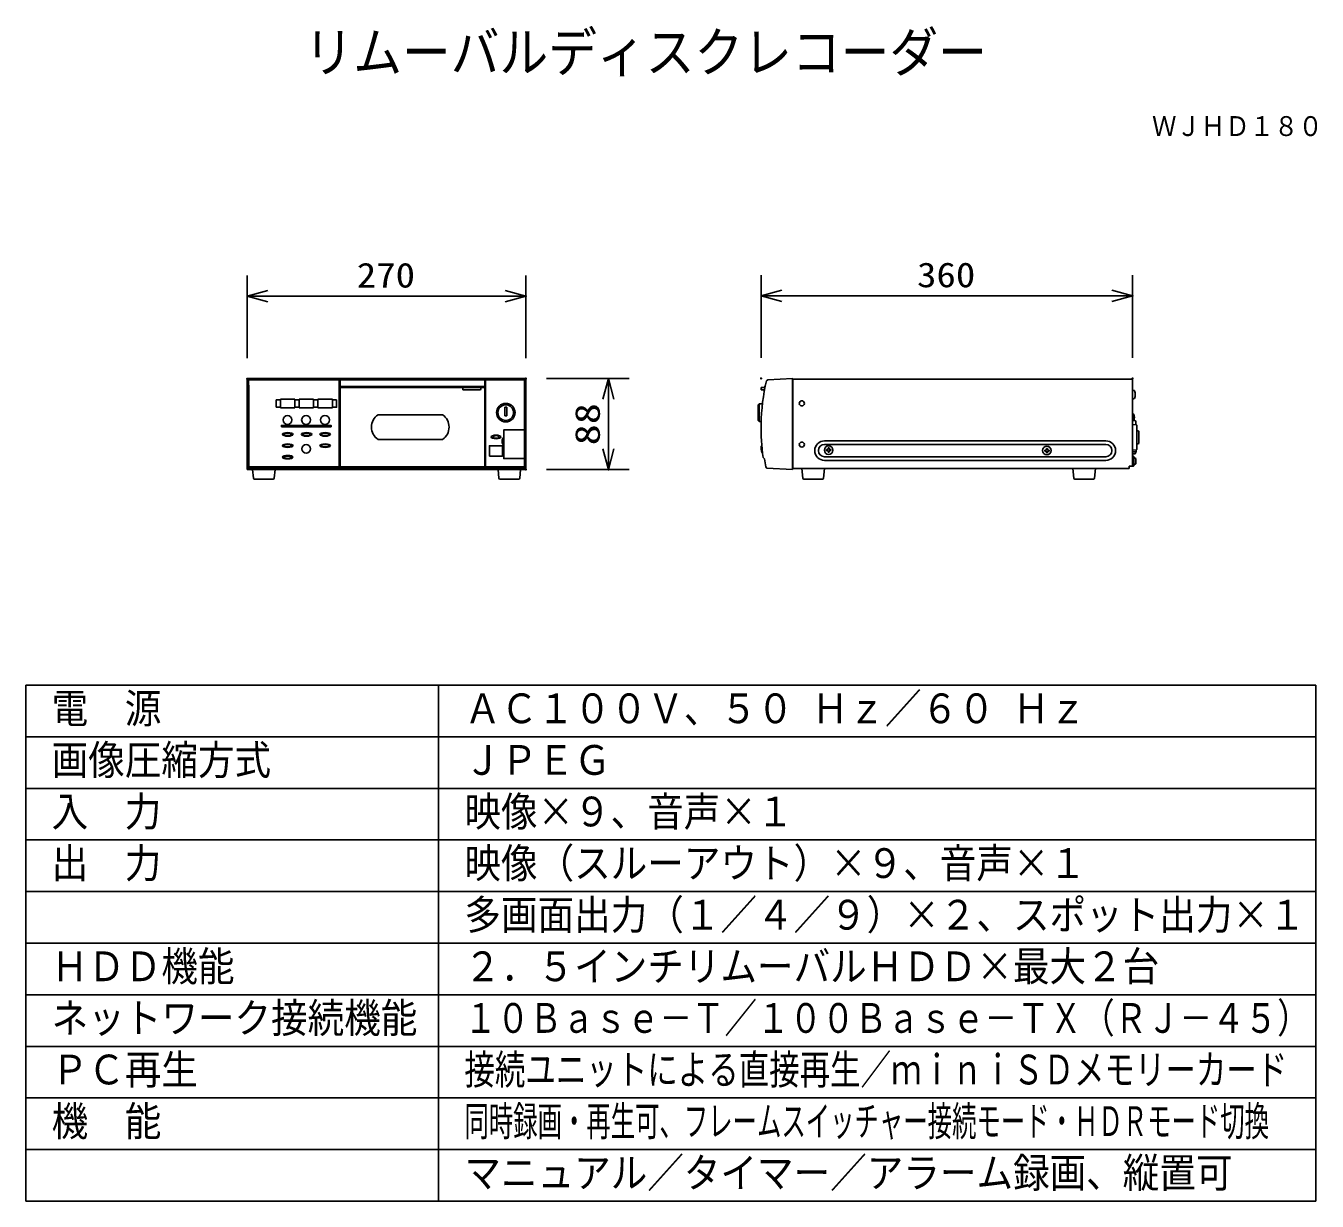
# Model space of a CAD drawing. Units: millimetres, scale not verified. Extents: x -63 to 63, y -57 to 57.
import ezdxf
from ezdxf.enums import TextEntityAlignment as Align

# ---------------------------------------------------------------- set-up
doc = ezdxf.new("R2010")
doc.units = ezdxf.units.MM
doc.header["$LTSCALE"] = 0.190236
doc.header["$PDMODE"] = 32
doc.header["$PDSIZE"] = 0.0951
for name, color, linetype in [('0-0_MOJI1', 2, 'Continuous'), ('0-1_GAIKEI', 1, 'Continuous'), ('0-2_TOUROKU', 3, 'Continuous'), ('0-3_WAKU', 7, 'Continuous')]:
    doc.layers.add(name, color=color, linetype=linetype)
doc.styles.add('ＭＳ ゴシック', font='')
doc.styles.get('ＭＳ ゴシック').set_extended_font_data('MS Gothic')

# ---------------------------------------------------------------- blocks, each defined once
blk = doc.blocks.new('_OPEN30')
at = {"layer": '0-3_WAKU'}
blk.add_line((0, 0), (-1, 0), dxfattribs=at)
blk.add_lwpolyline([(-1, 0.26795), (0, 0), (-1, -0.26795)], dxfattribs=at)

msp = doc.modelspace()

# ---------------------------------------------------------------- linework, layer by layer
at = {"layer": '0-1_GAIKEI', "color": 7}
for p, q in [((-41.0424, 23.2069), (-14.0423, 23.2069)), ((-41.0424, 14.4069), (-41.0424, 23.2069)), ((-14.0423, 14.4069), (-14.0423, 23.2069)), ((11.8165, 23.1569), (44.7471, 23.1569)), ((44.7471, 23.1569), (44.7471, 14.7068)), ((44.7471, 14.7068), (44.7471, 22.9369)), ((9.065, 15.4384), (8.9465, 15.5569)), ((-14.0423, 14.4069), (-41.0424, 14.4069)), ((-40.5321, 14.4069), (-40.4503, 13.5474)), ((-38.433, 13.5474), (-38.3512, 14.4069)), ((-16.7321, 14.4069), (-16.6502, 13.5474)), ((-14.633, 13.5474), (-14.5511, 14.4069)), ((9.202, 14.6401), (9.3208, 14.5367)), ((9.3208, 14.5367), (11.7965, 14.4069)), ((44.4171, 14.5069), (11.8165, 14.5069)), ((12.6465, 14.5069), (14.9465, 14.5069)), ((12.7879, 13.5474), (12.6965, 14.5069)), ((14.8965, 14.5069), (14.8051, 13.5474)), ((39.0384, 13.5474), (38.9471, 14.5069)), ((41.1471, 14.5069), (41.0557, 13.5474)), ((44.4171, 14.7068), (44.4171, 14.5069)), ((44.4171, 14.7068), (44.6671, 14.7068)), ((44.7471, 14.7068), (44.6671, 14.7068)), ((-40.3507, 13.4569), (-38.5326, 13.4569)), ((-16.5507, 13.4569), (-14.7325, 13.4569)), ((14.7056, 13.4569), (12.8875, 13.4569)), ((40.9561, 13.4569), (39.138, 13.4569))]:
    msp.add_line(p, q, dxfattribs=at)
at = {"layer": '0-1_GAIKEI'}
for p, q in [((-41.0424, 23.2069), (-40.9166, 23.0812)), ((-40.9221, 23.0866), (-40.9101, 22.9786)), ((-40.9166, 23.0812), (-14.1681, 23.0812)), ((-40.9101, 22.9785), (-40.9011, 22.1666)), ((-32.1274, 23.0812), (-32.1384, 14.5367)), ((-32.0424, 22.4336), (-32.0424, 23.0812)), ((-18.0365, 22.4336), (-18.0365, 23.0812)), ((-14.1746, 22.9786), (-14.1855, 18.2365)), ((-14.1681, 23.0812), (-14.1746, 22.9786)), ((-14.0423, 23.2069), (-14.1681, 23.0812)), ((11.8165, 14.5069), (11.8165, 23.2069)), ((-40.9011, 22.1666), (-40.8938, 21.3482)), ((-40.8938, 21.3482), (-40.8883, 20.5248)), ((-32.0424, 22.4336), (-18.0365, 22.4336)), ((-32.0424, 22.3569), (-18.0365, 22.3569)), ((-32.0424, 14.5284), (-32.0424, 22.3569)), ((-18.4382, 22.1069), (-20.1348, 22.1069)), ((-18.3921, 22.3569), (-18.4382, 22.1069)), ((-18.0365, 14.5284), (-18.0365, 22.3569)), ((8.7577, 22.3569), (8.7577, 22.1069)), ((8.7577, 22.3569), (9.1165, 22.3569)), ((8.7577, 22.1069), (9.0889, 22.1069)), ((9.1165, 22.5008), (9.1165, 22.2505)), ((9.1673, 22.5008), (9.1165, 22.5008)), ((44.7471, 22.0762), (44.8791, 22.0647)), ((-40.8883, 20.5248), (-40.8845, 19.6975)), ((-38.2351, 20.4257), (-38.2351, 21.157)), ((-37.8366, 21.157), (-38.2351, 21.157)), ((-37.8366, 20.4257), (-38.2351, 20.4257)), ((-37.8366, 21.2027), (-37.8366, 20.3799)), ((-36.4256, 21.2027), (-37.8366, 21.2027)), ((-37.8366, 20.3799), (-36.4256, 20.3799)), ((-36.4256, 20.3799), (-36.4256, 21.2027)), ((-36.0271, 21.157), (-36.4256, 21.157)), ((-36.0271, 20.4257), (-36.4256, 20.4257)), ((-36.0271, 21.2027), (-36.0271, 20.3799)), ((-34.6161, 21.2027), (-36.0271, 21.2027)), ((-36.0271, 20.3799), (-34.6161, 20.3799)), ((-34.6161, 20.3799), (-34.6161, 21.2027)), ((-34.2176, 21.157), (-34.6161, 21.157)), ((-34.2176, 20.4257), (-34.6161, 20.4257)), ((-34.2045, 21.2027), (-34.2045, 20.3799)), ((-32.7935, 21.2027), (-34.2045, 21.2027)), ((-34.2045, 20.3799), (-32.7935, 20.3799)), ((-32.7935, 20.3799), (-32.7935, 21.2027)), ((-32.3819, 21.157), (-32.7935, 21.157)), ((-16.0923, 20.4469), (-16.0923, 19.5969)), ((-15.8923, 20.4469), (-16.0923, 20.4469)), ((-15.8923, 19.5969), (-15.8923, 20.4469)), ((8.5765, 20.7669), (8.4765, 20.6669)), ((8.4765, 20.6669), (8.4765, 19.1469)), ((8.8832, 20.7669), (8.5765, 20.7669)), ((44.7471, 21.2362), (44.8791, 21.2478)), ((-40.8845, 19.6975), (-40.8826, 18.8682)), ((-40.8826, 18.8682), (-40.8825, 18.0379)), ((-28.3664, 19.6932), (-22.1184, 19.6932)), ((-16.0923, 19.5969), (-15.8923, 19.5969)), ((8.7535, 19.0469), (8.5765, 19.0469)), ((44.8616, 19.153), (44.7471, 19.143)), ((44.9471, 19.1319), (44.7471, 19.1319)), ((45.0471, 19.0319), (45.0471, 18.7269)), ((-40.8825, 18.0379), (-40.8842, 17.2085)), ((-14.1855, 18.2365), (-14.1783, 14.6401)), ((44.7471, 18.7569), (45.1201, 18.7196)), ((45.1471, 16.3242), (45.1471, 18.6898)), ((45.2693, 18.1283), (45.1471, 18.131)), ((45.3671, 16.984), (45.3671, 18.0284)), ((-40.8842, 17.2085), (-40.8877, 16.3809)), ((-28.3664, 17.3079), (-22.1184, 17.3079)), ((14.8965, 17.1769), (42.1471, 17.1769)), ((14.8965, 16.8269), (42.1471, 16.8269)), ((15.2065, 16.3219), (15.0865, 16.3219)), ((15.3415, 16.4869), (15.2515, 16.4869)), ((15.2515, 16.3669), (15.2515, 16.4869)), ((15.3415, 16.3669), (15.3415, 16.4869)), ((15.5065, 16.3219), (15.3865, 16.3219)), ((15.5065, 16.2319), (15.5065, 16.3219)), ((36.2371, 16.1819), (36.2371, 16.2719)), ((36.3571, 16.2719), (36.2371, 16.2719)), ((36.4021, 16.3169), (36.4021, 16.4369)), ((36.4921, 16.4369), (36.4021, 16.4369)), ((36.4921, 16.3169), (36.4921, 16.4369)), ((36.6571, 16.2719), (36.5371, 16.2719)), ((36.6571, 16.1819), (36.6571, 16.2719)), ((45.1201, 16.2942), (44.7471, 16.2569)), ((45.1471, 16.8814), (45.2693, 16.8841)), ((-40.8992, 15.4384), (-40.9064, 14.6401)), ((14.8965, 15.6269), (42.1471, 15.6269)), ((14.8965, 15.2769), (42.1471, 15.2769)), ((15.2515, 16.0669), (15.2515, 16.1869)), ((15.3415, 16.0669), (15.2515, 16.0669)), ((15.3415, 16.0669), (15.3415, 16.1869)), ((15.5065, 16.2319), (15.3865, 16.2319)), ((36.3571, 16.1819), (36.2371, 16.1819)), ((36.4021, 16.0169), (36.4021, 16.1369)), ((36.4921, 16.0169), (36.4021, 16.0169)), ((36.4921, 16.0169), (36.4921, 16.1369)), ((36.6571, 16.1819), (36.5371, 16.1819)), ((44.7471, 15.8984), (44.9261, 15.8984)), ((45.0261, 15.9984), (45.0261, 16.0919)), ((45.0571, 15.4569), (45.0571, 14.9569)), ((-40.9126, 14.5367), (-41.0424, 14.4069)), ((-40.9064, 14.6401), (-40.9126, 14.5367)), ((-32.1384, 14.5367), (-40.9126, 14.5367)), ((-32.1461, 14.6401), (-40.9064, 14.6401)), ((-32.0924, 14.4892), (-32.1398, 14.5367)), ((-32.0924, 14.4892), (-17.9865, 14.4892)), ((-32.0424, 14.6441), (-18.0365, 14.6441)), ((-32.0424, 14.5284), (-31.8319, 14.5284)), ((-31.8319, 14.5284), (-31.8312, 14.5295)), ((-31.8012, 14.532), (-31.8312, 14.5295)), ((-31.8012, 14.532), (-18.2846, 14.532)), ((-18.2546, 14.5295), (-18.2846, 14.532)), ((-18.2546, 14.5295), (-18.2539, 14.5284)), ((-18.2539, 14.5284), (-18.0365, 14.5284)), ((-17.9549, 14.5367), (-17.9865, 14.4892)), ((-14.1721, 14.5367), (-17.9549, 14.5367)), ((-14.1783, 14.6401), (-17.9507, 14.6401)), ((-14.1783, 14.6401), (-14.1721, 14.5367)), ((-14.0423, 14.4069), (-14.1721, 14.5367)), ((44.8747, 14.8569), (44.8563, 14.7523))]:
    msp.add_line(p, q, dxfattribs=at)
for points in [[(-17.9454, 19.343), (-17.9456, 19.4636), (-17.9458, 19.5841), (-17.9461, 19.7047), (-17.9463, 19.8253), (-17.9465, 19.9459), (-17.9468, 20.0665), (-17.947, 20.1871), (-17.9472, 20.3077), (-17.9474, 20.4283), (-17.9476, 20.5488), (-17.9477, 20.6694), (-17.9479, 20.79), (-17.948, 20.9106), (-17.9481, 21.0312), (-17.9482, 21.1518), (-17.9483, 21.2724), (-17.9483, 21.393), (-17.9484, 21.5135), (-17.9484, 21.6341), (-17.9483, 21.7547), (-17.9483, 21.8753), (-17.9482, 21.9959), (-17.9481, 22.1165), (-17.9479, 22.2371), (-17.9478, 22.3576), (-17.9475, 22.4782), (-17.9473, 22.5988), (-17.947, 22.7194), (-17.9467, 22.84), (-17.9463, 22.9606), (-17.9459, 23.0812)], [(-20.1809, 22.3569), (-20.1803, 22.3534), (-20.1796, 22.3498), (-20.179, 22.3462), (-20.1783, 22.3426), (-20.1777, 22.3391), (-20.177, 22.3355), (-20.1764, 22.3319), (-20.1757, 22.3283), (-20.1751, 22.3248), (-20.1744, 22.3212), (-20.1738, 22.3176), (-20.1731, 22.3141), (-20.1725, 22.3105), (-20.1718, 22.3069), (-20.1712, 22.3033), (-20.1705, 22.2998), (-20.1699, 22.2962), (-20.1692, 22.2926), (-20.1686, 22.289), (-20.1679, 22.2855), (-20.1673, 22.2819), (-20.1666, 22.2783), (-20.166, 22.2748), (-20.1653, 22.2712), (-20.1647, 22.2676), (-20.164, 22.264), (-20.1634, 22.2605), (-20.1627, 22.2569), (-20.162, 22.2533), (-20.1614, 22.2497), (-20.1607, 22.2462), (-20.1601, 22.2426), (-20.1594, 22.239), (-20.1588, 22.2355), (-20.1581, 22.2319), (-20.1574, 22.2283), (-20.1568, 22.2247), (-20.1561, 22.2212), (-20.1555, 22.2176)], [(-20.1555, 22.2176), (-20.1548, 22.214), (-20.1541, 22.2105), (-20.1535, 22.2069), (-20.1528, 22.2033), (-20.1521, 22.1998), (-20.1515, 22.1962), (-20.1508, 22.1926), (-20.1502, 22.189), (-20.1495, 22.1855), (-20.1488, 22.1819), (-20.1482, 22.1783), (-20.1475, 22.1748), (-20.1468, 22.1712), (-20.1462, 22.1676), (-20.1455, 22.164), (-20.1448, 22.1605), (-20.1442, 22.1569), (-20.1435, 22.1533), (-20.1428, 22.1498), (-20.1422, 22.1462), (-20.1415, 22.1426), (-20.1408, 22.1391), (-20.1401, 22.1355), (-20.1395, 22.1319), (-20.1388, 22.1284), (-20.1381, 22.1248), (-20.1375, 22.1212), (-20.1368, 22.1176), (-20.1361, 22.1141), (-20.1354, 22.1105), (-20.1348, 22.1069)], [(-32.3819, 21.157), (-32.3819, 20.4257), (-32.7935, 20.4257)], [(8.5765, 20.7669), (8.5765, 19.0469), (8.4765, 19.1469)], [(-17.9507, 14.6401), (-17.9499, 14.7607), (-17.9491, 14.8813), (-17.9484, 15.0019), (-17.9477, 15.1225), (-17.947, 15.2431), (-17.9465, 15.3636), (-17.9459, 15.4842), (-17.9454, 15.6048), (-17.9449, 15.7254), (-17.9445, 15.846), (-17.9442, 15.9666), (-17.9438, 16.0871), (-17.9436, 16.2077), (-17.9433, 16.3283), (-17.9431, 16.4489), (-17.9429, 16.5695), (-17.9428, 16.6901), (-17.9427, 16.8107), (-17.9426, 16.9312), (-17.9426, 17.0518), (-17.9425, 17.1724), (-17.9425, 17.293), (-17.9426, 17.4136), (-17.9426, 17.5342), (-17.9427, 17.6548), (-17.9428, 17.7753), (-17.9429, 17.8959), (-17.9431, 18.0165), (-17.9432, 18.1371), (-17.9434, 18.2577), (-17.9436, 18.3783), (-17.9438, 18.4989), (-17.944, 18.6195), (-17.9442, 18.74), (-17.9444, 18.8606), (-17.9446, 18.9812), (-17.9449, 19.1018), (-17.9451, 19.2224), (-17.9454, 19.343)], [(44.8616, 19.153), (44.8616, 19.7594), (44.7471, 19.7695)], [(-14.0423, 18.2365), (-16.1831, 18.2365), (-16.1831, 15.4586), (-14.0423, 15.4586)], [(-40.8877, 16.3809), (-40.893, 15.5569), (-40.8992, 15.4384)], [(15.2065, 16.2319), (15.0865, 16.2319), (15.0865, 16.3219)], [(44.7471, 16.0919), (45.1011, 16.0919), (45.1011, 16.2923)], [(44.8563, 15.6615), (44.8747, 15.5569), (45.0571, 15.4569)], [(45.0571, 14.9569), (44.8747, 14.8569), (44.8747, 15.5569)]]:
    msp.add_lwpolyline(points, dxfattribs=at)
at = {"layer": '0-1_GAIKEI', "color": 7}
msp.add_lwpolyline([(11.7965, 14.4069), (11.7965, 23.2069), (9.3961, 23.0812), (9.2734, 22.9786)], dxfattribs=at)
at = {"layer": '0-1_GAIKEI'}
for points in [[(-37.7321, 18.535), (-32.9249, 18.535), (-32.9249, 18.6636), (-37.7321, 18.6636)], [(-17.5695, 15.6885), (-16.2945, 15.6885), (-16.2945, 16.6924), (-17.5695, 16.6924)]]:
    msp.add_lwpolyline(points, close=True, dxfattribs=at)
for centre, radius in [((-15.9923, 19.9069), 0.9), ((-15.9923, 19.9069), 0.76), ((12.6965, 20.8069), 0.25), ((-37.1453, 19.194), 0.4261), ((-35.3446, 19.194), 0.4261), ((-33.5118, 19.194), 0.4261), ((-35.3275, 16.3885), 0.4158), ((12.6965, 16.8069), 0.25), ((15.2965, 16.2769), 0.415), ((36.4471, 16.2269), 0.415)]:
    msp.add_circle(centre, radius, dxfattribs=at)
at = {"layer": '0-1_GAIKEI', "color": 7}
for centre, radius, start, end in [((28.743, 18.4031), 20, 166.77506, 178.84297), ((28.743, 18.4031), 20, 178.84297, 188.18138), ((28.743, 18.4031), 19.9, 188.56773, 190.89982), ((9.2994, 14.663), 0.1, 193.51858, 250.08021), ((9.4965, 15.2069), 0.6785, 250.08025, 252.53437), ((-40.3507, 13.5569), 0.1, 185.44033, 270), ((-38.5326, 13.5569), 0.1, 270, 354.55967), ((-16.5507, 13.5569), 0.1, 185.44033, 270), ((-14.7325, 13.5569), 0.1, 270, 354.55967), ((12.8875, 13.5569), 0.1, 185.44033, 270), ((14.7056, 13.5569), 0.1, 270, 354.55967), ((39.138, 13.5569), 0.1, 185.44033, 270), ((40.9561, 13.5569), 0.1, 270, 354.55967)]:
    msp.add_arc(centre, radius, start, end, dxfattribs=at)
at = {"layer": '0-1_GAIKEI'}
for centre, radius, start, end in [((44.8733, 21.9982), 0.0667, 20.05001, 85.00001), ((44.8733, 21.3142), 0.0667, 275.00001, 339.94986), ((43.9361, 21.6562), 1.0643, 339.94997, 20.05007), ((-27.56, 18.5005), 1.4397, 124.06382, 235.93618), ((-22.9248, 18.5005), 1.4397, 304.06382, 55.93618), ((44.0602, 19.4562), 0.8569, 339.27546, 20.72454), ((44.9471, 19.0319), 0.1, 0, 90), ((-15.7987, 17.1358), 0.5464, 134.71334, 225.55405), ((45.1171, 18.6898), 0.03, 0, 84.28941), ((45.2671, 18.0284), 0.1, 0, 88.74403), ((9.7465, 16.4569), 1, 168.52588, 204.24513), ((8.8155, 16.6459), 0.05, 89.47484, 168.52529), ((14.8965, 16.2269), 0.95, 90, 270), ((14.8965, 16.2269), 0.6, 90, 270), ((15.2065, 16.3669), 0.045, 270, 0), ((15.3865, 16.3669), 0.045, 180, 270), ((36.3571, 16.3169), 0.045, 270, 0), ((36.5371, 16.3169), 0.045, 180, 270), ((42.1471, 16.2269), 0.95, 270, 90), ((42.1471, 16.2269), 0.6, 270, 90), ((45.1171, 16.3241), 0.03, 275.71059, 0.14483), ((45.2671, 16.984), 0.1, 271.25553, 0), ((8.8803, 16.0668), 0.05, 204.24607, 276.30073), ((15.2065, 16.1869), 0.045, 0, 90), ((15.3865, 16.1869), 0.045, 90, 180), ((36.3571, 16.1369), 0.045, 0, 90), ((36.5371, 16.1369), 0.045, 90, 180), ((44.8021, 15.652), 0.055, 10, 180), ((44.9261, 15.9984), 0.1, 270, 0), ((44.8021, 14.7619), 0.055, 180, 350)]:
    msp.add_arc(centre, radius, start, end, dxfattribs=at)
for centre, major_axis, ratio in [((-37.1154, 17.8017), (0.5078, 0), 0.341932), ((-37.1154, 17.8017), (0.3894, 0), 0.2859), ((-35.295, 17.8017), (0.5078, 0), 0.341932), ((-35.295, 17.8017), (0.3894, 0), 0.2859), ((-33.4932, 17.8017), (0.5078, 0), 0.341932), ((-33.4932, 17.8017), (0.3894, 0), 0.2859), ((-16.932, 17.5478), (0.4716, 0), 0.370227), ((-16.932, 17.5478), (0.3231, 0), 0.405248), ((-37.1154, 16.7049), (0.5078, 0), 0.341932), ((-37.1154, 16.7049), (0.3894, 0), 0.2859), ((-33.4932, 16.7049), (0.5078, 0), 0.341932), ((-33.4932, 16.7049), (0.3894, 0), 0.2859), ((-37.1154, 15.5893), (0.5078, 0), 0.341932), ((-37.1154, 15.5893), (0.3894, 0), 0.2859)]:
    msp.add_ellipse(centre, major_axis=major_axis, ratio=ratio, dxfattribs=at)
at = {"layer": '0-2_TOUROKU'}
for p, q in [((-41.0424, 25.1936), (-41.0424, 33.1936)), ((-14.0423, 25.1936), (-14.0423, 33.1936)), ((8.7471, 25.2221), (8.7471, 33.2221)), ((44.7471, 25.2221), (44.7471, 33.2221)), ((-39.0424, 31.1936), (-16.0423, 31.1936)), ((10.7471, 31.2221), (42.7471, 31.2221)), ((-12.0461, 23.2069), (-4.0461, 23.2069)), ((-6.0461, 21.2069), (-6.0461, 16.4069)), ((-12.0461, 14.4069), (-4.0461, 14.4069))]:
    msp.add_line(p, q, dxfattribs=at)
at = {"layer": '0-3_WAKU', "color": 4}
for p, q in [((-62.5001, -6.5), (-62.5001, -56.5001)), ((-62.5001, -6.5), (62.5001, -6.5)), ((-22.5, -6.5), (-22.5, -56.5001)), ((62.5001, -6.5), (62.5001, -56.5001)), ((62.5001, -56.5001), (-62.5001, -56.5001))]:
    msp.add_line(p, q, dxfattribs=at)
at = {"layer": '0-3_WAKU', "color": 1}
for p, q in [((-62.5001, -11.5), (62.5001, -11.5)), ((-62.5001, -16.5), (62.5001, -16.5)), ((-62.5001, -21.5), (62.5001, -21.5)), ((-62.5001, -26.5), (62.5001, -26.5)), ((-62.5001, -31.5001), (62.5001, -31.5001)), ((-62.5001, -36.5001), (62.5001, -36.5001)), ((-62.5001, -41.5001), (62.5001, -41.5001)), ((-62.5001, -46.5001), (62.5001, -46.5001)), ((-62.5001, -51.5001), (62.5001, -51.5001))]:
    msp.add_line(p, q, dxfattribs=at)
at = {"layer": '0-3_WAKU'}
for p in [(-14.0423, 31.1936), (44.7471, 31.2221), (-41.0424, 23.1936), (-14.0461, 23.2069), (-14.0423, 23.1936), (8.7471, 23.2221), (44.7471, 23.2221), (-14.0461, 14.4069), (-6.0461, 14.4069)]:
    msp.add_point(p, dxfattribs=at)

# ---------------------------------------------------------------- block references
at = {"layer": '0-2_TOUROKU', "xscale": 2, "yscale": 2}
for p, rotation in [((-41.0424, 31.1936), 180), ((8.7471, 31.2221), 180), ((-6.0461, 23.2069), 90), ((-6.0461, 14.4069), 270)]:
    msp.add_blockref('_OPEN30', p, dxfattribs=dict(at, rotation=rotation))
for p in [(-14.0423, 31.1936), (44.7471, 31.2221)]:
    msp.add_blockref('_OPEN30', p, dxfattribs=at)

# ---------------------------------------------------------------- texts
at = {"layer": '0-0_MOJI1', "style": 'ＭＳ ゴシック'}
for s, height, width, p in [('リムーバルディスクレコーダー', 3.848, 0.9, (-35.5001, 51.7599)), ('電\u3000源', 2.887, 0.9, (-60.0001, -11.0551)), ('ＡＣ１００Ｖ、５０ Ｈｚ／６０ Ｈｚ', 2.887, 0.9, (-20, -11.0551)), ('画像圧縮方式', 2.887, 0.9, (-60.0001, -16.0551)), ('ＪＰＥＧ', 2.887, 0.9, (-20, -16.0551)), ('入\u3000力', 2.887, 0.9, (-60.0001, -21.0552)), ('映像×９、音声×１', 2.887, 0.9, (-20, -21.0552)), ('出\u3000力', 2.887, 0.9, (-60.0001, -26.0552)), ('映像（スルーアウト）×９、音声×１', 2.887, 0.9, (-20, -26.0552)), ('多画面出力（１／４／９）×２、スポット出力×１', 2.887, 0.9, (-20, -31.0552)), ('ＨＤＤ機能', 2.887, 0.9, (-60.0001, -36.0552)), ('２．５インチリムーバルＨＤＤ×最大２台', 2.887, 0.9, (-20, -36.0552)), ('ネットワーク接続機能', 2.887, 0.9, (-60.0001, -41.0552)), ('１０Ｂａｓｅ－Ｔ／１００Ｂａｓｅ－ＴＸ（ＲＪ－４５）', 2.887, 0.8, (-20, -41.0552)), ('ＰＣ再生', 2.887, 0.9, (-60.0001, -46.0552)), ('接続ユニットによる直接再生／ｍｉｎｉＳＤメモリーカード', 2.887, 0.75, (-20, -46.0552)), ('機\u3000能', 2.887, 0.9, (-60.0001, -51.0552)), ('同時録画・再生可、フレームスイッチャー接続モード・ＨＤＲモード切換', 2.887, 0.6, (-20, -51.0552)), ('マニュアル／タイマー／アラーム録画、縦置可', 2.887, 0.9, (-20, -56.0552))]:
    msp.add_text(s, height=height, dxfattribs=dict(at, width=width)).set_placement(p, align=Align.BOTTOM_LEFT)
at = {"layer": '0-2_TOUROKU', "color": 1, "style": 'ＭＳ ゴシック', "width": 0.9}
msp.add_text('ＷＪＨＤ１８０', height=1.925, dxfattribs=at).set_placement((46.6334, 46.13), align=Align.BOTTOM_LEFT)
at = {"layer": '0-2_TOUROKU', "style": 'ＭＳ ゴシック', "width": 1.15}
for s, p in [('270', (-30.4295, 31.3032)), ('360', (23.8599, 31.3317))]:
    msp.add_text(s, height=2.406, dxfattribs=at).set_placement(p, align=Align.BOTTOM_LEFT)
at = {"layer": '0-2_TOUROKU', "style": 'ＭＳ ゴシック', "width": 1.25}
msp.add_text('88', height=2.406, rotation=90, dxfattribs=at).set_placement((-6.1557, 16.74), align=Align.BOTTOM_LEFT)

doc.saveas('drawing.dxf')
